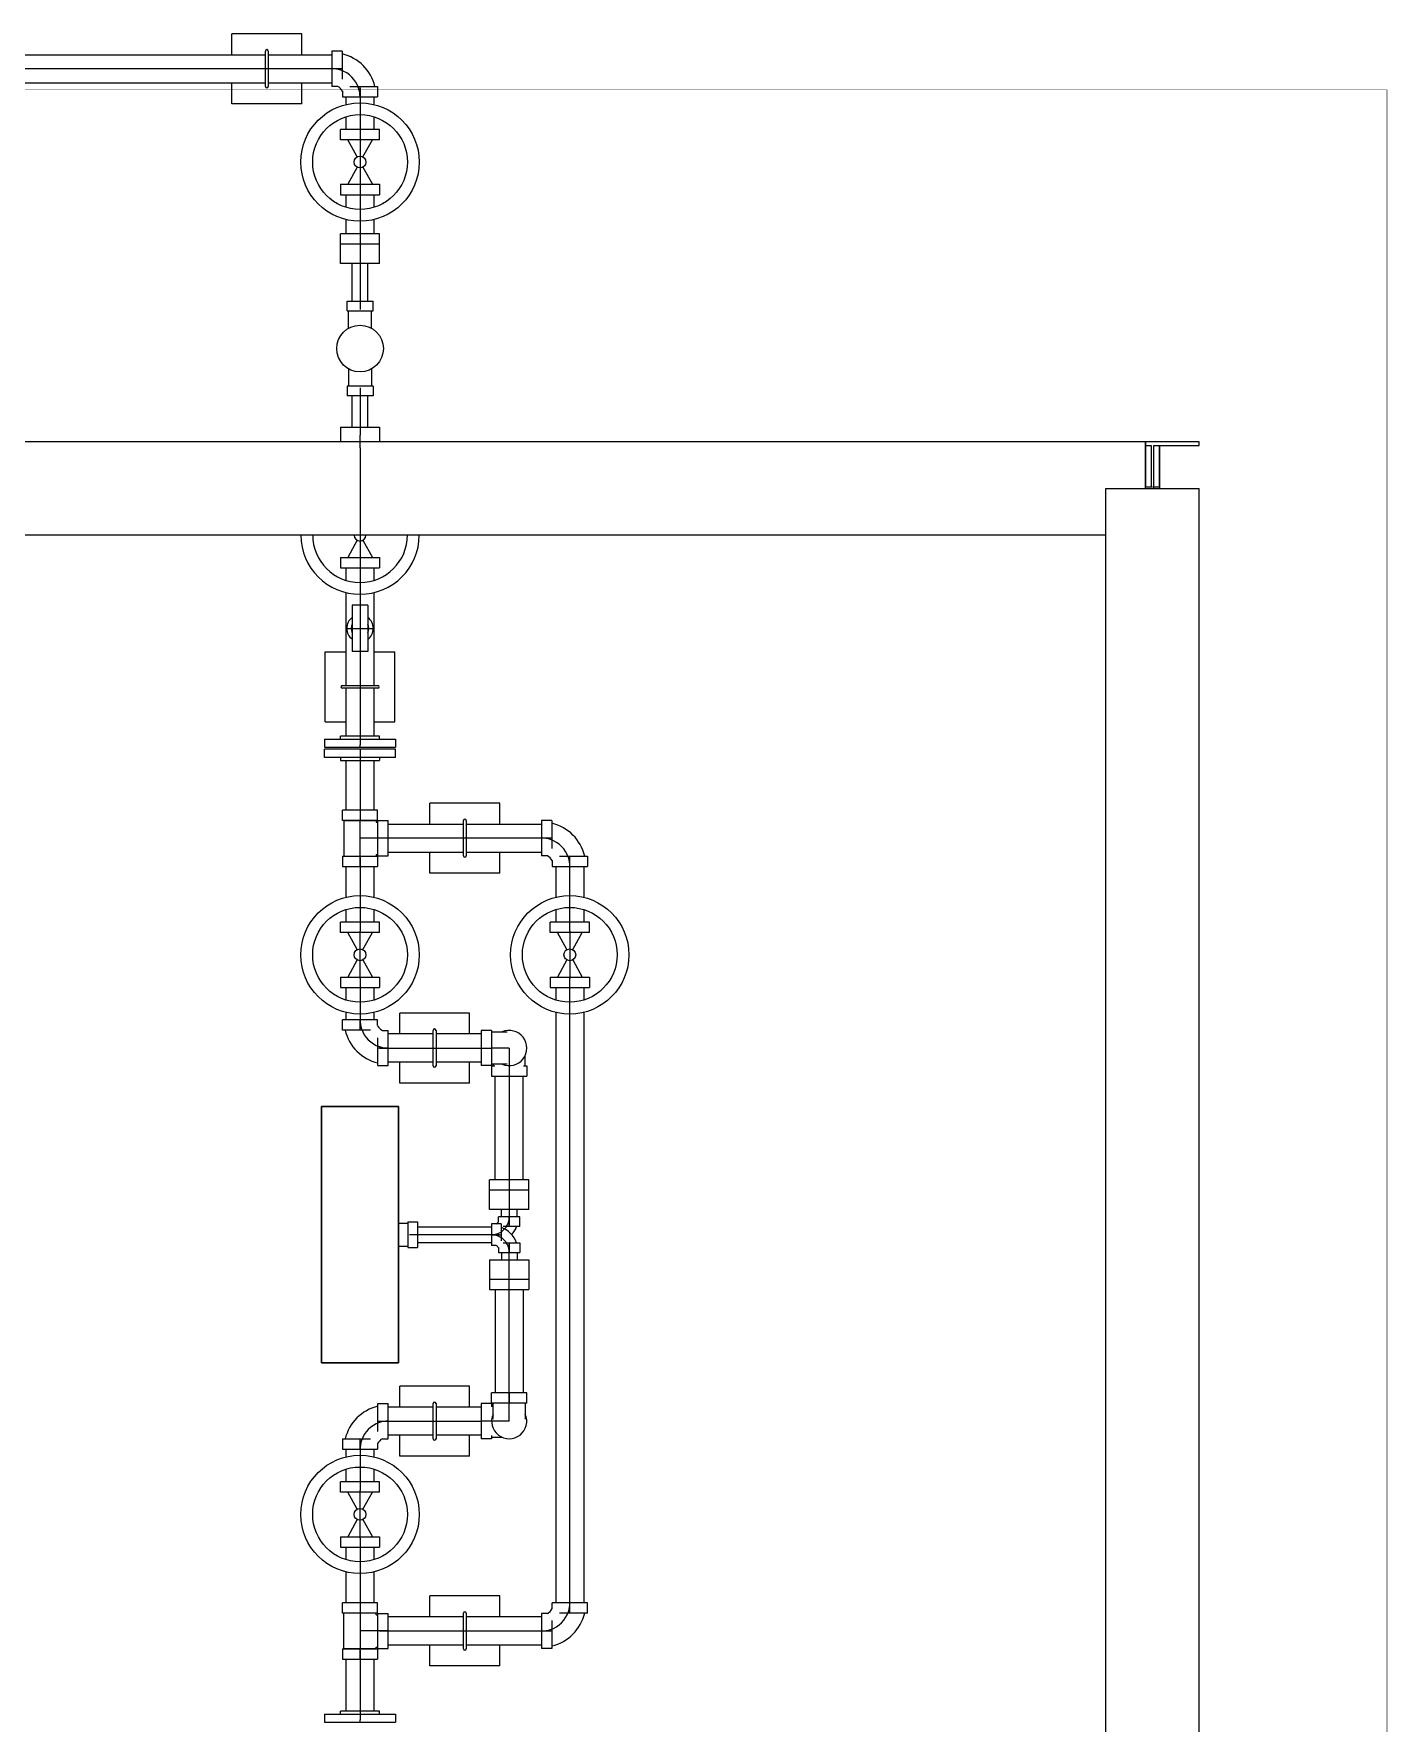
# Model space of a CAD drawing. Header units: inches. Extents: x 517790 to 538444, y 301815 to 302461.
# Drawn here: x 517920.616 to 517923.617, y 302311.199 to 302314.942 of the extents above; entities that cross this region are included whole.
import ezdxf

# ---------------------------------------------------------------- set-up
doc = ezdxf.new("R2010")
doc.units = ezdxf.units.IN
doc.header["$MEASUREMENT"] = 0
doc.layers.add('Layout', color=6, linetype='Continuous', lineweight=15)
doc.layers.add('硅胶总平面底图 工艺装置区', color=253, linetype='Continuous')

msp = doc.modelspace()

# ---------------------------------------------------------------- linework, layer by layer
at = {"layer": 'Layout', "color": 9, "const_width": 0.001}
msp.add_lwpolyline([(517923.6164, 302305.8183), (517923.6164, 302314.8182), (517917.6165, 302314.8182), (517917.6165, 302305.8183)], close=True, dxfattribs=at)
at = {"layer": '硅胶总平面底图 工艺装置区', "color": 253, "linetype": 'Continuous', "lineweight": -3}
for p, q in [((517921.2106, 302314.9424), (517921.0556, 302314.9424)), ((517921.0556, 302314.8961), (517921.0556, 302314.9424)), ((517921.2106, 302314.8961), (517921.2106, 302314.9424)), ((517921.13, 302314.8256), (517921.13, 302314.9042)), ((517921.1362, 302314.9042), (517921.1362, 302314.8256)), ((517921.2773, 302314.9039), (517921.2773, 302314.8259)), ((517921.3002, 302314.9039), (517921.2773, 302314.9039)), ((517921.3002, 302314.9039), (517921.3002, 302314.842)), ((517920.1622, 302314.8961), (517921.13, 302314.8961)), ((517921.13, 302314.8649), (517920.1622, 302314.8649)), ((517921.1362, 302314.8649), (517921.13, 302314.8649)), ((517921.1362, 302314.8961), (517921.2773, 302314.8961)), ((517921.2773, 302314.8649), (517921.1362, 302314.8649)), ((517921.297, 302314.8649), (517921.2773, 302314.8649)), ((517921.297, 302314.8649), (517921.2773, 302314.8649)), ((517921.3002, 302314.8649), (517921.297, 302314.8649)), ((517921.3002, 302314.8649), (517921.3002, 302314.8649)), ((517920.1622, 302314.8337), (517921.13, 302314.8337)), ((517921.0556, 302314.7874), (517921.0556, 302314.8337)), ((517921.1362, 302314.8337), (517921.2773, 302314.8337)), ((517921.2106, 302314.7874), (517921.2106, 302314.8337)), ((517921.2901, 302314.8259), (517921.2773, 302314.8259)), ((517921.3008, 302314.8153), (517921.3008, 302314.8024)), ((517921.3008, 302314.8024), (517921.3397, 302314.8024)), ((517921.3086, 302314.7857), (517921.3086, 302314.8024)), ((517921.3168, 302314.8254), (517921.3397, 302314.8254)), ((517921.3397, 302314.8221), (517921.3397, 302314.8254)), ((517921.3397, 302314.8254), (517921.3397, 302314.8254)), ((517921.3397, 302314.8254), (517921.3787, 302314.8254)), ((517921.3397, 302314.8221), (517921.3397, 302314.8024)), ((517921.3397, 302314.8024), (517921.3397, 302314.8221)), ((517921.3397, 302314.8024), (517921.3397, 302314.7895)), ((517921.3397, 302314.8024), (517921.3787, 302314.8024)), ((517921.3709, 302314.7857), (517921.3709, 302314.8024)), ((517921.3787, 302314.8254), (517921.3787, 302314.8024)), ((517921.2106, 302314.7874), (517921.0556, 302314.7874)), ((517921.3086, 302314.7306), (517921.3086, 302314.7585)), ((517921.3397, 302314.7895), (517921.3397, 302314.7632)), ((517921.3397, 302314.7632), (517921.3397, 302314.7306)), ((517921.3709, 302314.7306), (517921.3709, 302314.7585)), ((517921.3397, 302314.7306), (517921.2963, 302314.7306)), ((517921.2963, 302314.7076), (517921.2963, 302314.7306)), ((517921.3397, 302314.7306), (517921.3397, 302314.7109)), ((517921.3832, 302314.7306), (517921.3397, 302314.7306)), ((517921.3832, 302314.7076), (517921.3832, 302314.7306)), ((517921.3397, 302314.7076), (517921.2963, 302314.7076)), ((517921.3334, 302314.6697), (517921.3123, 302314.7076)), ((517921.3397, 302314.7109), (517921.3397, 302314.6056)), ((517921.3832, 302314.7076), (517921.3397, 302314.7076)), ((517921.3461, 302314.6697), (517921.3672, 302314.7076)), ((517921.3334, 302314.6468), (517921.3123, 302314.6089)), ((517921.3461, 302314.6468), (517921.3672, 302314.6089)), ((517921.2963, 302314.6089), (517921.3397, 302314.6089)), ((517921.2963, 302314.6089), (517921.2963, 302314.5859)), ((517921.3397, 302314.6089), (517921.3832, 302314.6089)), ((517921.3397, 302314.6056), (517921.3397, 302314.5859)), ((517921.3832, 302314.6089), (517921.3832, 302314.5859)), ((517921.2963, 302314.5859), (517921.3397, 302314.5859)), ((517921.3086, 302314.558), (517921.3086, 302314.5859)), ((517921.3397, 302314.5859), (517921.3832, 302314.5859)), ((517921.3397, 302314.5859), (517921.3397, 302314.5533)), ((517921.3709, 302314.558), (517921.3709, 302314.5859)), ((517921.3086, 302314.4991), (517921.3086, 302314.5308)), ((517921.3397, 302314.5533), (517921.3397, 302314.527)), ((517921.3709, 302314.4991), (517921.3709, 302314.5308)), ((517921.3397, 302314.4991), (517921.2963, 302314.4991)), ((517921.2963, 302314.4335), (517921.2963, 302314.4991)), ((517921.2963, 302314.4762), (517921.2963, 302314.4991)), ((517921.3397, 302314.527), (517921.3397, 302314.4991)), ((517921.3832, 302314.4991), (517921.3397, 302314.4991)), ((517921.3397, 302314.4991), (517921.3397, 302314.4795)), ((517921.3832, 302314.4335), (517921.3832, 302314.4991)), ((517921.3832, 302314.4762), (517921.3832, 302314.4991)), ((517921.3397, 302314.4762), (517921.2963, 302314.4762)), ((517921.3397, 302314.4795), (517921.3397, 302314.4516)), ((517921.3832, 302314.4762), (517921.3397, 302314.4762)), ((517921.3397, 302314.4335), (517921.2963, 302314.4335)), ((517921.3225, 302314.3498), (517921.3225, 302314.4335)), ((517921.3397, 302314.4516), (517921.3397, 302314.4335)), ((517921.3397, 302314.4335), (517921.3397, 302314.3498)), ((517921.3832, 302314.4335), (517921.3397, 302314.4335)), ((517921.357, 302314.3498), (517921.357, 302314.4335)), ((517921.311, 302314.3498), (517921.3685, 302314.3498)), ((517921.311, 302314.3284), (517921.311, 302314.3498)), ((517921.3397, 302314.3498), (517921.3397, 302314.3317)), ((517921.3685, 302314.3284), (517921.3685, 302314.3498)), ((517921.311, 302314.3284), (517921.3685, 302314.3284)), ((517921.3143, 302314.2899), (517921.3143, 302314.3284)), ((517921.3652, 302314.2899), (517921.3652, 302314.3284)), ((517921.3143, 302314.2), (517921.3143, 302314.1614)), ((517921.3652, 302314.2), (517921.3652, 302314.1614)), ((517921.3397, 302314.1614), (517921.311, 302314.1614)), ((517921.311, 302314.1614), (517921.311, 302314.1401)), ((517921.3685, 302314.1614), (517921.3397, 302314.1614)), ((517921.3397, 302314.1581), (517921.3397, 302314.1401)), ((517921.3685, 302314.1614), (517921.3685, 302314.1401)), ((517921.3397, 302314.1401), (517921.311, 302314.1401)), ((517921.3225, 302314.0711), (517921.3225, 302314.1401)), ((517921.3685, 302314.1401), (517921.3397, 302314.1401)), ((517921.3397, 302314.1401), (517921.3397, 302314.0711)), ((517921.357, 302314.0711), (517921.357, 302314.1401)), ((517921.2963, 302314.0711), (517921.3397, 302314.0711)), ((517921.2963, 302314.0711), (517921.2963, 302314.0382)), ((517921.3397, 302314.0711), (517921.3397, 302314.053)), ((517921.3397, 302314.0711), (517921.3832, 302314.0711)), ((517921.3397, 302314.0382), (517921.3397, 302314.053)), ((517921.3832, 302314.0711), (517921.3832, 302314.0382)), ((517923.0801, 302314.0382), (517917.9135, 302314.0382)), ((517921.3397, 302314.0251), (517921.3397, 302314.0382)), ((517921.3397, 302314.0251), (517921.3397, 302313.8842)), ((517923.0814, 302314.0382), (517923.0801, 302314.0382)), ((517923.0801, 302314.0382), (517923.0801, 302313.9349)), ((517923.1997, 302314.0382), (517923.0814, 302314.0382)), ((517923.0814, 302313.938), (517923.0814, 302314.0382)), ((517923.0814, 302314.03), (517923.0933, 302314.03)), ((517923.0933, 302314.03), (517923.0933, 302313.938)), ((517923.0995, 302313.9349), (517923.0995, 302314.03)), ((517923.0995, 302314.03), (517923.1997, 302314.03)), ((517923.1114, 302314.03), (517923.1114, 302313.938)), ((517923.1127, 302313.9349), (517923.1127, 302314.03)), ((517923.1997, 302314.03), (517923.1997, 302314.0382)), ((517922.9931, 302306.495), (517922.9931, 302313.9349)), ((517922.9931, 302313.9349), (517923.1997, 302313.9349)), ((517923.0964, 302313.938), (517923.0814, 302313.938)), ((517923.1114, 302313.938), (517923.0995, 302313.938)), ((517923.1997, 302306.495), (517923.1997, 302313.9349)), ((517921.3397, 302313.8842), (517921.3397, 302313.8316)), ((517922.9931, 302313.8316), (517917.9216, 302313.8316)), ((517921.3334, 302313.8201), (517921.3123, 302313.7822)), ((517921.3397, 302313.8316), (517921.3397, 302313.7789)), ((517921.3461, 302313.8201), (517921.3672, 302313.7822)), ((517921.2963, 302313.7822), (517921.3397, 302313.7822)), ((517921.2963, 302313.7822), (517921.2963, 302313.7593)), ((517921.3397, 302313.7822), (517921.3832, 302313.7822)), ((517921.3397, 302313.7789), (517921.3397, 302313.7593)), ((517921.3832, 302313.7822), (517921.3832, 302313.7593)), ((517921.2963, 302313.7593), (517921.3397, 302313.7593)), ((517921.3086, 302313.7313), (517921.3086, 302313.7593)), ((517921.3397, 302313.7593), (517921.3397, 302313.7266)), ((517921.3397, 302313.7593), (517921.3832, 302313.7593)), ((517921.3709, 302313.7313), (517921.3709, 302313.7593)), ((517921.3086, 302313.6249), (517921.3086, 302313.7041)), ((517921.3397, 302313.7266), (517921.3397, 302313.7004)), ((517921.3709, 302313.6249), (517921.3709, 302313.7041)), ((517921.3225, 302313.6766), (517921.3225, 302313.6249)), ((517921.3569, 302313.6766), (517921.3225, 302313.6766)), ((517921.3397, 302313.7004), (517921.3397, 302313.6766)), ((517921.3397, 302313.6766), (517921.3397, 302313.6249)), ((517921.3569, 302313.6766), (517921.3569, 302313.6249)), ((517921.3086, 302313.6249), (517921.3709, 302313.6249)), ((517921.3086, 302313.4984), (517921.3086, 302313.6249)), ((517921.3225, 302313.6249), (517921.3225, 302313.5733)), ((517921.3397, 302313.6249), (517921.3397, 302313.5733)), ((517921.3397, 302313.6249), (517921.3397, 302313.6249)), ((517921.3397, 302313.6249), (517921.3397, 302313.6249)), ((517921.3569, 302313.6249), (517921.3569, 302313.5733)), ((517921.3709, 302313.4984), (517921.3709, 302313.6249)), ((517921.2622, 302313.4178), (517921.2622, 302313.5728)), ((517921.2622, 302313.5728), (517921.3086, 302313.5728)), ((517921.3569, 302313.5733), (517921.3225, 302313.5733)), ((517921.3397, 302313.5733), (517921.3397, 302313.4984)), ((517921.3709, 302313.5728), (517921.4172, 302313.5728)), ((517921.4172, 302313.4178), (517921.4172, 302313.5728)), ((517921.3005, 302313.4984), (517921.379, 302313.4984)), ((517921.379, 302313.4922), (517921.3005, 302313.4922)), ((517921.3086, 302313.3863), (517921.3086, 302313.4922)), ((517921.3397, 302313.4984), (517921.3397, 302313.4922)), ((517921.3397, 302313.4922), (517921.3397, 302313.3863)), ((517921.3709, 302313.3863), (517921.3709, 302313.4922)), ((517921.2622, 302313.4178), (517921.3086, 302313.4178)), ((517921.3709, 302313.4178), (517921.4172, 302313.4178)), ((517921.261, 302313.3797), (517921.3397, 302313.3797)), ((517921.261, 302313.3797), (517921.261, 302313.3616)), ((517921.3397, 302313.3863), (517921.2963, 302313.3863)), ((517921.2963, 302313.3797), (517921.2963, 302313.3863)), ((517921.3397, 302313.3863), (517921.3397, 302313.3666)), ((517921.3832, 302313.3863), (517921.3397, 302313.3863)), ((517921.3397, 302313.3797), (517921.4185, 302313.3797)), ((517921.3832, 302313.3797), (517921.3832, 302313.3863)), ((517921.4185, 302313.3797), (517921.4185, 302313.3616)), ((517921.261, 302313.3616), (517921.3397, 302313.3616)), ((517921.3397, 302313.357), (517921.261, 302313.357)), ((517921.261, 302313.3389), (517921.261, 302313.357)), ((517921.3397, 302313.3389), (517921.261, 302313.3389)), ((517921.2963, 302313.3389), (517921.2963, 302313.3323)), ((517921.2963, 302313.3323), (517921.3397, 302313.3323)), ((517921.3086, 302313.2224), (517921.3086, 302313.3323)), ((517921.3397, 302313.3616), (517921.3397, 302313.3666)), ((517921.3397, 302313.3616), (517921.4185, 302313.3616)), ((517921.3397, 302313.357), (517921.3397, 302313.352)), ((517921.4185, 302313.357), (517921.3397, 302313.357)), ((517921.3397, 302313.352), (517921.3397, 302313.3323)), ((517921.4185, 302313.3389), (517921.3397, 302313.3389)), ((517921.3397, 302313.3323), (517921.3832, 302313.3323)), ((517921.3397, 302313.3323), (517921.3397, 302313.2224)), ((517921.3709, 302313.2224), (517921.3709, 302313.3323)), ((517921.3832, 302313.3389), (517921.3832, 302313.3323)), ((517921.4185, 302313.3389), (517921.4185, 302313.357)), ((517921.3787, 302313.2224), (517921.3008, 302313.2224)), ((517921.3008, 302313.1994), (517921.3008, 302313.2224)), ((517921.3397, 302313.2224), (517921.3397, 302313.2027)), ((517921.3397, 302313.2224), (517921.3397, 302313.2027)), ((517921.3787, 302313.1994), (517921.3787, 302313.2224)), ((517921.6497, 302313.2374), (517921.4947, 302313.2374)), ((517921.4947, 302313.1911), (517921.4947, 302313.2374)), ((517921.6497, 302313.1911), (517921.6497, 302313.2374)), ((517921.3787, 302313.1994), (517921.3008, 302313.1994)), ((517921.304, 302313.1994), (517921.3754, 302313.1994)), ((517921.304, 302313.1994), (517921.304, 302313.1204)), ((517921.3397, 302313.2027), (517921.3397, 302313.1994)), ((517921.3397, 302313.1204), (517921.3397, 302313.1994)), ((517921.3397, 302313.1994), (517921.3397, 302313.1994)), ((517921.3754, 302313.1994), (517921.3754, 302313.1956)), ((517921.3754, 302313.1956), (517921.3792, 302313.1956)), ((517921.3792, 302313.1599), (517921.3792, 302313.1989)), ((517921.3792, 302313.1989), (517921.4022, 302313.1989)), ((517921.4022, 302313.1599), (517921.4022, 302313.1989)), ((517921.4022, 302313.1911), (517921.5691, 302313.1911)), ((517921.5691, 302313.1207), (517921.5691, 302313.1992)), ((517921.5753, 302313.1992), (517921.5753, 302313.1207)), ((517921.5753, 302313.1911), (517921.7423, 302313.1911)), ((517921.7423, 302313.1989), (517921.7423, 302313.121)), ((517921.7652, 302313.1989), (517921.7423, 302313.1989)), ((517921.7652, 302313.1989), (517921.7652, 302313.137)), ((517921.3792, 302313.1599), (517921.3397, 302313.1599)), ((517921.3825, 302313.1599), (517921.3792, 302313.1599)), ((517921.3792, 302313.121), (517921.3792, 302313.1599)), ((517921.4022, 302313.1599), (517921.3825, 302313.1599)), ((517921.4022, 302313.1599), (517921.3825, 302313.1599)), ((517921.5691, 302313.1599), (517921.4022, 302313.1599)), ((517921.4022, 302313.121), (517921.4022, 302313.1599)), ((517921.5753, 302313.1599), (517921.5691, 302313.1599)), ((517921.7423, 302313.1599), (517921.5753, 302313.1599)), ((517921.762, 302313.1599), (517921.7423, 302313.1599)), ((517921.762, 302313.1599), (517921.7423, 302313.1599)), ((517921.7652, 302313.1599), (517921.762, 302313.1599)), ((517921.7652, 302313.1599), (517921.7652, 302313.1599)), ((517921.3008, 302313.1204), (517921.3787, 302313.1204)), ((517921.3008, 302313.1204), (517921.3008, 302313.0975)), ((517921.3397, 302313.1171), (517921.3397, 302313.1204)), ((517921.3397, 302313.0975), (517921.3397, 302313.1171)), ((517921.3397, 302313.1171), (517921.3397, 302313.0975)), ((517921.3754, 302313.1242), (517921.3754, 302313.1204)), ((517921.3754, 302313.1242), (517921.3792, 302313.1242)), ((517921.3787, 302313.1204), (517921.3787, 302313.0975)), ((517921.3792, 302313.121), (517921.4022, 302313.121)), ((517921.4022, 302313.1288), (517921.5691, 302313.1288)), ((517921.4947, 302313.0824), (517921.4947, 302313.1288)), ((517921.5753, 302313.1288), (517921.7423, 302313.1288)), ((517921.6497, 302313.0824), (517921.6497, 302313.1288)), ((517921.7551, 302313.121), (517921.7423, 302313.121)), ((517921.7658, 302313.1103), (517921.7658, 302313.0975)), ((517921.7818, 302313.1204), (517921.8047, 302313.1204)), ((517921.8047, 302313.1171), (517921.8047, 302313.1204)), ((517921.8047, 302313.1204), (517921.8047, 302313.1204)), ((517921.8047, 302313.1204), (517921.8437, 302313.1204)), ((517921.8047, 302313.0975), (517921.8047, 302313.1171)), ((517921.8047, 302313.0975), (517921.8047, 302313.1171)), ((517921.8437, 302313.1204), (517921.8437, 302313.0975)), ((517921.3008, 302313.0975), (517921.3787, 302313.0975)), ((517921.3086, 302313.0291), (517921.3086, 302313.0975)), ((517921.3397, 302313.0975), (517921.3397, 302313.0328)), ((517921.3709, 302313.0291), (517921.3709, 302313.0975)), ((517921.6497, 302313.0824), (517921.4947, 302313.0824)), ((517921.7658, 302313.0975), (517921.8047, 302313.0975)), ((517921.7736, 302313.0975), (517921.7736, 302313.0291)), ((517921.8047, 302313.0975), (517921.8437, 302313.0975)), ((517921.8047, 302313.0328), (517921.8047, 302313.0975)), ((517921.8359, 302313.0975), (517921.8359, 302313.0291)), ((517921.3397, 302313.0328), (517921.3397, 302313.0066)), ((517921.8047, 302313.0066), (517921.8047, 302313.0328)), ((517921.3086, 302312.9739), (517921.3086, 302313.0018)), ((517921.3397, 302313.0066), (517921.3397, 302312.9739)), ((517921.3709, 302312.9739), (517921.3709, 302313.0018)), ((517921.7736, 302313.0018), (517921.7736, 302312.9739)), ((517921.8047, 302312.9739), (517921.8047, 302313.0066)), ((517921.8359, 302313.0018), (517921.8359, 302312.9739)), ((517921.3397, 302312.9739), (517921.2963, 302312.9739)), ((517921.2963, 302312.951), (517921.2963, 302312.9739)), ((517921.3397, 302312.9739), (517921.3397, 302312.9542)), ((517921.3832, 302312.9739), (517921.3397, 302312.9739)), ((517921.3832, 302312.951), (517921.3832, 302312.9739)), ((517921.8047, 302312.9739), (517921.7613, 302312.9739)), ((517921.7613, 302312.951), (517921.7613, 302312.9739)), ((517921.8482, 302312.9739), (517921.8047, 302312.9739)), ((517921.8047, 302312.9542), (517921.8047, 302312.9739)), ((517921.8482, 302312.951), (517921.8482, 302312.9739)), ((517921.3397, 302312.951), (517921.2963, 302312.951)), ((517921.3334, 302312.9131), (517921.3123, 302312.951)), ((517921.3397, 302312.8489), (517921.3397, 302312.9542)), ((517921.3832, 302312.951), (517921.3397, 302312.951)), ((517921.3461, 302312.9131), (517921.3672, 302312.951)), ((517921.8047, 302312.951), (517921.7613, 302312.951)), ((517921.7984, 302312.9131), (517921.7773, 302312.951)), ((517921.8047, 302312.9542), (517921.8047, 302312.8489)), ((517921.8482, 302312.951), (517921.8047, 302312.951)), ((517921.8111, 302312.9131), (517921.8322, 302312.951)), ((517921.3334, 302312.8901), (517921.3123, 302312.8522)), ((517921.3461, 302312.8901), (517921.3672, 302312.8522)), ((517921.7984, 302312.8901), (517921.7773, 302312.8522)), ((517921.8111, 302312.8901), (517921.8322, 302312.8522)), ((517921.2963, 302312.8522), (517921.3397, 302312.8522)), ((517921.2963, 302312.8522), (517921.2963, 302312.8293)), ((517921.3397, 302312.8522), (517921.3832, 302312.8522)), ((517921.3397, 302312.8489), (517921.3397, 302312.8293)), ((517921.3832, 302312.8522), (517921.3832, 302312.8293)), ((517921.7613, 302312.8522), (517921.8047, 302312.8522)), ((517921.7613, 302312.8522), (517921.7613, 302312.8293)), ((517921.8047, 302312.8522), (517921.8482, 302312.8522)), ((517921.8047, 302312.8293), (517921.8047, 302312.8489)), ((517921.8482, 302312.8522), (517921.8482, 302312.8293)), ((517921.2963, 302312.8293), (517921.3397, 302312.8293)), ((517921.3086, 302312.8013), (517921.3086, 302312.8293)), ((517921.3397, 302312.8293), (517921.3397, 302312.7966)), ((517921.3397, 302312.8293), (517921.3832, 302312.8293)), ((517921.3709, 302312.8013), (517921.3709, 302312.8293)), ((517921.7613, 302312.8293), (517921.8047, 302312.8293)), ((517921.7736, 302312.8293), (517921.7736, 302312.8013)), ((517921.8047, 302312.8293), (517921.8482, 302312.8293)), ((517921.8047, 302312.7966), (517921.8047, 302312.8293)), ((517921.8359, 302312.8293), (517921.8359, 302312.8013)), ((517921.3086, 302312.7574), (517921.3086, 302312.7741)), ((517921.3397, 302312.7966), (517921.3397, 302312.7704)), ((517921.3397, 302312.7704), (517921.3397, 302312.7574)), ((517921.3709, 302312.7574), (517921.3709, 302312.7741)), ((517921.5826, 302312.7724), (517921.4276, 302312.7724)), ((517921.4276, 302312.7261), (517921.4276, 302312.7724)), ((517921.5826, 302312.7261), (517921.5826, 302312.7724)), ((517921.7736, 302312.7741), (517921.7736, 302311.4657)), ((517921.8047, 302312.7704), (517921.8047, 302312.7966)), ((517921.8047, 302311.4657), (517921.8047, 302312.7704)), ((517921.8359, 302312.7741), (517921.8359, 302311.4657)), ((517921.3787, 302312.7574), (517921.3008, 302312.7574)), ((517921.3008, 302312.7344), (517921.3008, 302312.7574)), ((517921.3627, 302312.7344), (517921.3008, 302312.7344)), ((517921.3397, 302312.7377), (517921.3397, 302312.7574)), ((517921.3397, 302312.7574), (517921.3397, 302312.7377)), ((517921.3397, 302312.7344), (517921.3397, 302312.7377)), ((517921.3397, 302312.7344), (517921.3397, 302312.7344)), ((517921.3787, 302312.7446), (517921.3787, 302312.7574)), ((517921.3894, 302312.7339), (517921.4022, 302312.7339)), ((517921.4022, 302312.656), (517921.4022, 302312.7339)), ((517921.502, 302312.6557), (517921.502, 302312.7342)), ((517921.5082, 302312.7342), (517921.5082, 302312.6557)), ((517921.6079, 302312.7339), (517921.6079, 302312.656)), ((517921.6309, 302312.7339), (517921.6079, 302312.7339)), ((517921.6309, 302312.7339), (517921.6309, 302312.656)), ((517921.3793, 302312.6949), (517921.3792, 302312.6949)), ((517921.3793, 302312.656), (517921.3793, 302312.7178)), ((517921.3825, 302312.6949), (517921.3793, 302312.6949)), ((517921.4022, 302312.6949), (517921.3825, 302312.6949)), ((517921.3825, 302312.6949), (517921.4022, 302312.6949)), ((517921.502, 302312.7261), (517921.4022, 302312.7261)), ((517921.4022, 302312.6949), (517921.502, 302312.6949)), ((517921.502, 302312.6949), (517921.5082, 302312.6949)), ((517921.6079, 302312.7261), (517921.5082, 302312.7261)), ((517921.5082, 302312.6949), (517921.6079, 302312.6949)), ((517921.6079, 302312.6949), (517921.6276, 302312.6949)), ((517921.6079, 302312.6949), (517921.6276, 302312.6949)), ((517921.6276, 302312.6949), (517921.6309, 302312.6949)), ((517921.6309, 302312.7306), (517921.666, 302312.7306)), ((517921.6309, 302312.6949), (517921.6309, 302312.6949)), ((517921.6704, 302312.6949), (517921.6309, 302312.6949)), ((517921.6704, 302312.6949), (517921.6704, 302312.656)), ((517921.3793, 302312.656), (517921.4022, 302312.656)), ((517921.502, 302312.6638), (517921.4022, 302312.6638)), ((517921.4276, 302312.6174), (517921.4276, 302312.6638)), ((517921.6079, 302312.6638), (517921.5082, 302312.6638)), ((517921.5826, 302312.6174), (517921.5826, 302312.6638)), ((517921.6309, 302312.656), (517921.6079, 302312.656)), ((517921.666, 302312.6592), (517921.6309, 302312.6592)), ((517921.6347, 302312.6592), (517921.6347, 302312.6554)), ((517921.6704, 302312.656), (517921.6704, 302312.6522)), ((517921.7061, 302312.6554), (517921.7061, 302312.6793)), ((517921.6314, 302312.6554), (517921.6389, 302312.6554)), ((517921.6314, 302312.6554), (517921.6314, 302312.6325)), ((517921.6314, 302312.6325), (517921.7094, 302312.6325)), ((517921.6392, 302312.4028), (517921.6392, 302312.6325)), ((517921.6704, 302312.6522), (517921.6704, 302312.6325)), ((517921.6704, 302312.6325), (517921.6704, 302312.4028)), ((517921.7016, 302312.4028), (517921.7016, 302312.6325)), ((517921.7019, 302312.6554), (517921.7094, 302312.6554)), ((517921.7094, 302312.6554), (517921.7094, 302312.6325)), ((517921.5826, 302312.6174), (517921.4276, 302312.6174)), ((517921.2545, 302312.5657), (517921.2545, 302311.9973)), ((517921.2545, 302311.9973), (517921.2545, 302312.5657)), ((517921.425, 302312.5657), (517921.2545, 302312.5657)), ((517921.2545, 302312.5657), (517921.425, 302312.5657)), ((517921.425, 302311.9973), (517921.425, 302312.5657)), ((517921.425, 302312.5657), (517921.425, 302311.9973)), ((517921.6704, 302312.4028), (517921.627, 302312.4028)), ((517921.627, 302312.3372), (517921.627, 302312.4028)), ((517921.627, 302312.3798), (517921.627, 302312.4028)), ((517921.6704, 302312.4028), (517921.6704, 302312.3831)), ((517921.7138, 302312.4028), (517921.6704, 302312.4028)), ((517921.7138, 302312.3372), (517921.7138, 302312.4028)), ((517921.7138, 302312.3798), (517921.7138, 302312.4028)), ((517921.6704, 302312.3798), (517921.627, 302312.3798)), ((517921.6704, 302312.3831), (517921.6704, 302312.3552)), ((517921.7138, 302312.3798), (517921.6704, 302312.3798)), ((517921.6704, 302312.3372), (517921.627, 302312.3372)), ((517921.6942, 302312.3208), (517921.6467, 302312.3208)), ((517921.6467, 302312.3101), (517921.6467, 302312.3208)), ((517921.6532, 302312.3208), (517921.6532, 302312.3372)), ((517921.6704, 302312.3552), (517921.6704, 302312.3372)), ((517921.6704, 302312.3372), (517921.6704, 302312.3208)), ((517921.7138, 302312.3372), (517921.6704, 302312.3372)), ((517921.6704, 302312.3208), (517921.6704, 302312.3027)), ((517921.6704, 302312.3027), (517921.6704, 302312.3208)), ((517921.6877, 302312.3208), (517921.6877, 302312.3372)), ((517921.6942, 302312.2995), (517921.6942, 302312.3208)), ((517921.425, 302312.3069), (517921.446, 302312.3069)), ((517921.446, 302312.3101), (517921.446, 302312.2814)), ((517921.446, 302312.3101), (517921.4673, 302312.3101)), ((517921.4673, 302312.3101), (517921.4673, 302312.2814)), ((517921.4673, 302312.2987), (517921.631, 302312.2987)), ((517921.631, 302312.3052), (517921.631, 302312.2576)), ((517921.6524, 302312.3052), (517921.631, 302312.3052)), ((517921.6524, 302312.3052), (517921.6524, 302312.2681)), ((517921.6942, 302312.2995), (517921.6571, 302312.2995)), ((517921.6704, 302312.2995), (517921.6704, 302312.3027)), ((517921.6704, 302312.2994), (517921.6704, 302312.2995)), ((517921.425, 302312.2559), (517921.446, 302312.2559)), ((517921.446, 302312.2814), (517921.446, 302312.2527)), ((517921.446, 302312.2527), (517921.4673, 302312.2527)), ((517921.4673, 302312.2814), (517921.4493, 302312.2814)), ((517921.4673, 302312.2814), (517921.4673, 302312.2527)), ((517921.631, 302312.2814), (517921.4673, 302312.2814)), ((517921.4673, 302312.2641), (517921.631, 302312.2641)), ((517921.631, 302312.2814), (517921.6491, 302312.2814)), ((517921.6491, 302312.2814), (517921.631, 302312.2814)), ((517921.6417, 302312.2576), (517921.631, 302312.2576)), ((517921.6467, 302312.2527), (517921.6467, 302312.242)), ((517921.6491, 302312.2814), (517921.6524, 302312.2814)), ((517921.6524, 302312.2814), (517921.6524, 302312.2814)), ((517921.6571, 302312.2633), (517921.6942, 302312.2633)), ((517921.6704, 302312.2634), (517921.6704, 302312.2633)), ((517921.6704, 302312.2633), (517921.6704, 302312.2601)), ((517921.6704, 302312.2601), (517921.6704, 302312.242)), ((517921.6704, 302312.242), (517921.6704, 302312.2601)), ((517921.6942, 302312.2633), (517921.6942, 302312.242)), ((517921.627, 302312.2256), (517921.6704, 302312.2256)), ((517921.627, 302312.2256), (517921.627, 302312.16)), ((517921.6467, 302312.242), (517921.6942, 302312.242)), ((517921.6532, 302312.242), (517921.6532, 302312.2256)), ((517921.6704, 302312.2256), (517921.6704, 302312.242)), ((517921.6704, 302312.2256), (517921.7138, 302312.2256)), ((517921.6704, 302312.2076), (517921.6704, 302312.2256)), ((517921.6704, 302312.1797), (517921.6704, 302312.2076)), ((517921.6877, 302312.242), (517921.6877, 302312.2256)), ((517921.7138, 302312.2256), (517921.7138, 302312.16)), ((517921.627, 302312.183), (517921.6704, 302312.183)), ((517921.627, 302312.183), (517921.627, 302312.16)), ((517921.6704, 302312.183), (517921.7138, 302312.183)), ((517921.6704, 302312.16), (517921.6704, 302312.1797)), ((517921.7138, 302312.183), (517921.7138, 302312.16)), ((517921.627, 302312.16), (517921.6704, 302312.16)), ((517921.6392, 302312.16), (517921.6392, 302311.9307)), ((517921.6704, 302311.9307), (517921.6704, 302312.16)), ((517921.6704, 302312.16), (517921.7138, 302312.16)), ((517921.7016, 302312.16), (517921.7016, 302311.9307)), ((517921.2545, 302311.9973), (517921.425, 302311.9973)), ((517921.425, 302311.9973), (517921.2545, 302311.9973)), ((517921.5826, 302311.9458), (517921.4276, 302311.9458)), ((517921.4276, 302311.8994), (517921.4276, 302311.9458)), ((517921.5826, 302311.8994), (517921.5826, 302311.9458)), ((517921.3793, 302311.8454), (517921.3793, 302311.9073)), ((517921.3793, 302311.9073), (517921.4022, 302311.9073)), ((517921.4022, 302311.8293), (517921.4022, 302311.9073)), ((517921.502, 302311.829), (517921.502, 302311.9075)), ((517921.5082, 302311.9075), (517921.5082, 302311.829)), ((517921.6079, 302311.9073), (517921.6079, 302311.8293)), ((517921.6309, 302311.9073), (517921.6079, 302311.9073)), ((517921.6309, 302311.9073), (517921.6309, 302311.8998)), ((517921.7094, 302311.9307), (517921.6314, 302311.9307)), ((517921.6314, 302311.9078), (517921.6314, 302311.9307)), ((517921.7094, 302311.9078), (517921.6314, 302311.9078)), ((517921.6347, 302311.8726), (517921.6347, 302311.9078)), ((517921.6704, 302311.9111), (517921.6704, 302311.9307)), ((517921.6704, 302311.9307), (517921.6704, 302311.9111)), ((517921.6704, 302311.9111), (517921.6704, 302311.9078)), ((517921.6704, 302311.9078), (517921.6704, 302311.9078)), ((517921.6704, 302311.8683), (517921.6704, 302311.9078)), ((517921.7061, 302311.9078), (517921.7061, 302311.8726)), ((517921.7094, 302311.9078), (517921.7094, 302311.9307)), ((517921.502, 302311.8994), (517921.4022, 302311.8994)), ((517921.6079, 302311.8994), (517921.5082, 302311.8994)), ((517921.6347, 302311.904), (517921.6309, 302311.904)), ((517921.3792, 302311.8683), (517921.3793, 302311.8683)), ((517921.3793, 302311.8683), (517921.3825, 302311.8683)), ((517921.3825, 302311.8683), (517921.4022, 302311.8683)), ((517921.3825, 302311.8683), (517921.4022, 302311.8683)), ((517921.4022, 302311.8683), (517921.502, 302311.8683)), ((517921.502, 302311.8371), (517921.4022, 302311.8371)), ((517921.4276, 302311.7908), (517921.4276, 302311.8371)), ((517921.502, 302311.8683), (517921.5082, 302311.8683)), ((517921.5082, 302311.8683), (517921.6079, 302311.8683)), ((517921.6079, 302311.8371), (517921.5082, 302311.8371)), ((517921.5826, 302311.7908), (517921.5826, 302311.8371)), ((517921.6276, 302311.8683), (517921.6079, 302311.8683)), ((517921.6314, 302311.8683), (517921.6276, 302311.8683)), ((517921.6309, 302311.8367), (517921.6309, 302311.8293)), ((517921.6309, 302311.8326), (517921.6548, 302311.8326)), ((517921.6704, 302311.8683), (517921.6314, 302311.8683)), ((517921.3008, 302311.8288), (517921.3627, 302311.8288)), ((517921.3008, 302311.8288), (517921.3008, 302311.8058)), ((517921.3008, 302311.8058), (517921.3787, 302311.8058)), ((517921.3086, 302311.7891), (517921.3086, 302311.8058)), ((517921.3397, 302311.8288), (517921.3397, 302311.8288)), ((517921.3397, 302311.8255), (517921.3397, 302311.8288)), ((517921.3397, 302311.8058), (517921.3397, 302311.8255)), ((517921.3397, 302311.8255), (517921.3397, 302311.8058)), ((517921.3397, 302311.8058), (517921.3397, 302311.7928)), ((517921.3709, 302311.7891), (517921.3709, 302311.8058)), ((517921.3787, 302311.8187), (517921.3787, 302311.8058)), ((517921.3894, 302311.8293), (517921.4022, 302311.8293)), ((517921.6309, 302311.8293), (517921.6079, 302311.8293)), ((517921.3086, 302311.7339), (517921.3086, 302311.7619)), ((517921.3397, 302311.7928), (517921.3397, 302311.7666)), ((517921.3397, 302311.7666), (517921.3397, 302311.7339)), ((517921.3709, 302311.7339), (517921.3709, 302311.7619)), ((517921.5826, 302311.7908), (517921.4276, 302311.7908)), ((517921.3397, 302311.7339), (517921.2963, 302311.7339)), ((517921.2963, 302311.711), (517921.2963, 302311.7339)), ((517921.3397, 302311.7339), (517921.3397, 302311.7143)), ((517921.3832, 302311.7339), (517921.3397, 302311.7339)), ((517921.3832, 302311.711), (517921.3832, 302311.7339)), ((517921.3397, 302311.711), (517921.2963, 302311.711)), ((517921.3334, 302311.6731), (517921.3123, 302311.711)), ((517921.3397, 302311.609), (517921.3397, 302311.7143)), ((517921.3832, 302311.711), (517921.3397, 302311.711)), ((517921.3461, 302311.6731), (517921.3672, 302311.711)), ((517921.3334, 302311.6501), (517921.3123, 302311.6122)), ((517921.3461, 302311.6501), (517921.3672, 302311.6122)), ((517921.2963, 302311.6122), (517921.3397, 302311.6122)), ((517921.2963, 302311.6122), (517921.2963, 302311.5893)), ((517921.3397, 302311.6122), (517921.3832, 302311.6122)), ((517921.3397, 302311.609), (517921.3397, 302311.5893)), ((517921.3832, 302311.6122), (517921.3832, 302311.5893)), ((517921.2963, 302311.5893), (517921.3397, 302311.5893)), ((517921.3086, 302311.5614), (517921.3086, 302311.5893)), ((517921.3397, 302311.5893), (517921.3397, 302311.5566)), ((517921.3397, 302311.5893), (517921.3832, 302311.5893)), ((517921.3709, 302311.5614), (517921.3709, 302311.5893)), ((517921.3086, 302311.4657), (517921.3086, 302311.5341)), ((517921.3397, 302311.5566), (517921.3397, 302311.5304)), ((517921.3709, 302311.4657), (517921.3709, 302311.5341)), ((517921.3397, 302311.5304), (517921.3397, 302311.4657)), ((517921.3787, 302311.4657), (517921.3008, 302311.4657)), ((517921.3008, 302311.4428), (517921.3008, 302311.4657)), ((517921.3397, 302311.4657), (517921.3397, 302311.4461)), ((517921.3397, 302311.4657), (517921.3397, 302311.4461)), ((517921.3787, 302311.4428), (517921.3787, 302311.4657)), ((517921.4947, 302311.4344), (517921.4947, 302311.4808)), ((517921.6497, 302311.4808), (517921.4947, 302311.4808)), ((517921.6497, 302311.4344), (517921.6497, 302311.4808)), ((517921.8437, 302311.4657), (517921.7658, 302311.4657)), ((517921.7658, 302311.4529), (517921.7658, 302311.4657)), ((517921.8047, 302311.4461), (517921.8047, 302311.4657)), ((517921.8047, 302311.4461), (517921.8047, 302311.4657)), ((517921.8437, 302311.4428), (517921.8437, 302311.4657)), ((517921.3787, 302311.4428), (517921.3008, 302311.4428)), ((517921.304, 302311.3638), (517921.304, 302311.4428)), ((517921.3397, 302311.4461), (517921.3397, 302311.4428)), ((517921.3397, 302311.4428), (517921.3397, 302311.3638)), ((517921.3754, 302311.439), (517921.3754, 302311.4428)), ((517921.3754, 302311.439), (517921.3792, 302311.439)), ((517921.3792, 302311.3643), (517921.3792, 302311.4423)), ((517921.3792, 302311.4423), (517921.4022, 302311.4423)), ((517921.4022, 302311.3643), (517921.4022, 302311.4423)), ((517921.5691, 302311.4344), (517921.4022, 302311.4344)), ((517921.5691, 302311.364), (517921.5691, 302311.4425)), ((517921.5753, 302311.4425), (517921.5753, 302311.364)), ((517921.7423, 302311.4344), (517921.5753, 302311.4344)), ((517921.7423, 302311.4423), (517921.7423, 302311.4033)), ((517921.7551, 302311.4423), (517921.7423, 302311.4423)), ((517921.7652, 302311.4262), (517921.7652, 302311.4033)), ((517921.8437, 302311.4428), (517921.7818, 302311.4428)), ((517921.8047, 302311.4428), (517921.8047, 302311.4461)), ((517921.8047, 302311.4428), (517921.8047, 302311.4428)), ((517921.3792, 302311.4033), (517921.3397, 302311.4033)), ((517921.3825, 302311.4033), (517921.3792, 302311.4033)), ((517921.3825, 302311.4033), (517921.4022, 302311.4033)), ((517921.4022, 302311.4033), (517921.3825, 302311.4033)), ((517921.4022, 302311.4033), (517921.5691, 302311.4033)), ((517921.5691, 302311.4033), (517921.5753, 302311.4033)), ((517921.5753, 302311.4033), (517921.7423, 302311.4033)), ((517921.7423, 302311.4033), (517921.762, 302311.4033)), ((517921.7423, 302311.4033), (517921.762, 302311.4033)), ((517921.7423, 302311.4033), (517921.7423, 302311.3643)), ((517921.762, 302311.4033), (517921.7652, 302311.4033)), ((517921.7652, 302311.4033), (517921.7652, 302311.4033)), ((517921.7652, 302311.4033), (517921.7652, 302311.3643)), ((517921.3008, 302311.3638), (517921.3787, 302311.3638)), ((517921.3008, 302311.3638), (517921.3008, 302311.3408)), ((517921.3754, 302311.3638), (517921.304, 302311.3638)), ((517921.3397, 302311.3638), (517921.3397, 302311.3638)), ((517921.3397, 302311.3605), (517921.3397, 302311.3638)), ((517921.3397, 302311.3605), (517921.3397, 302311.3408)), ((517921.3397, 302311.3408), (517921.3397, 302311.3605)), ((517921.3754, 302311.3638), (517921.3754, 302311.3676)), ((517921.3754, 302311.3676), (517921.3792, 302311.3676)), ((517921.3787, 302311.3638), (517921.3787, 302311.3408)), ((517921.3792, 302311.3643), (517921.4022, 302311.3643)), ((517921.5691, 302311.3721), (517921.4022, 302311.3721)), ((517921.4947, 302311.3258), (517921.4947, 302311.3721)), ((517921.7423, 302311.3721), (517921.5753, 302311.3721)), ((517921.6497, 302311.3258), (517921.6497, 302311.3721)), ((517921.7652, 302311.3643), (517921.7423, 302311.3643)), ((517921.3008, 302311.3408), (517921.3787, 302311.3408)), ((517921.3086, 302311.2259), (517921.3086, 302311.3408)), ((517921.3397, 302311.3408), (517921.3397, 302311.2259)), ((517921.3709, 302311.2259), (517921.3709, 302311.3408)), ((517921.6497, 302311.3258), (517921.4947, 302311.3258)), ((517921.261, 302311.2193), (517921.3397, 302311.2193)), ((517921.261, 302311.2193), (517921.261, 302311.2012)), ((517921.261, 302311.2012), (517921.3397, 302311.2012)), ((517921.3397, 302311.2259), (517921.2963, 302311.2259)), ((517921.2963, 302311.2193), (517921.2963, 302311.2259)), ((517921.3832, 302311.2259), (517921.3397, 302311.2259)), ((517921.3397, 302311.2259), (517921.3397, 302311.2062)), ((517921.3397, 302311.2193), (517921.4185, 302311.2193)), ((517921.3397, 302311.2012), (517921.3397, 302311.2062)), ((517921.3397, 302311.2012), (517921.4185, 302311.2012)), ((517921.3832, 302311.2193), (517921.3832, 302311.2259)), ((517921.4185, 302311.2193), (517921.4185, 302311.2012))]:
    msp.add_line(p, q, dxfattribs=at)
for centre, radius in [((517921.3397, 302314.6582), 0.1312), ((517921.3397, 302314.6582), 0.105), ((517921.3397, 302314.6582), 0.0131), ((517921.3397, 302314.2449), 0.0517), ((517921.3397, 302314.2449), 0.0517), ((517921.3397, 302312.9016), 0.1312), ((517921.8047, 302312.9016), 0.1312), ((517921.3397, 302312.9016), 0.105), ((517921.8047, 302312.9016), 0.105), ((517921.3397, 302312.9016), 0.0131), ((517921.8047, 302312.9016), 0.0131), ((517921.3397, 302311.6616), 0.1312), ((517921.3397, 302311.6616), 0.105), ((517921.3397, 302311.6616), 0.0131)]:
    msp.add_circle(centre, radius, dxfattribs=at)
for centre, radius, start, end in [((517921.1331, 302314.9042), 0.0031, 0, 180), ((517921.2773, 302314.8024), 0.0625, 71.6316, 90), ((517921.2773, 302314.8024), 0.0982, 13.524, 76.476), ((517921.2773, 302314.8024), 0.0625, 18.3684, 71.6316), ((517921.1331, 302314.8256), 0.0031, 180, 0), ((517921.2773, 302314.8024), 0.0268, 28.6636, 61.3364), ((517921.2773, 302314.8024), 0.0625, 0, 18.3684), ((517921.3397, 302313.8316), 0.1312, 180, 270), ((517921.3397, 302313.8316), 0.105, 180, 270), ((517921.3397, 302313.8316), 0.0131, 180, 270), ((517921.3397, 302313.8316), 0.0131, 270, 0), ((517921.3397, 302313.8316), 0.1312, 270, 0), ((517921.3397, 302313.8316), 0.105, 270, 0), ((517921.3397, 302313.6249), 0.0295, 125.6391, 234.3609), ((517921.3397, 302313.6249), 0.0197, 150.9287, 209.0713), ((517921.3397, 302313.6249), 0.0295, 305.6391, 54.3609), ((517921.3397, 302313.6249), 0.0197, 330.9287, 29.0713), ((517921.3005, 302313.4953), 0.0031, 90, 270), ((517921.379, 302313.4953), 0.0031, 270, 90), ((517921.5722, 302313.1992), 0.0031, 0, 180), ((517921.7423, 302313.0975), 0.0982, 13.524, 76.476), ((517921.7423, 302313.0975), 0.0625, 71.6316, 90), ((517921.7423, 302313.0975), 0.0625, 18.3684, 71.6316), ((517921.5722, 302313.1207), 0.0031, 180, 0), ((517921.7423, 302313.0975), 0.0268, 28.6636, 61.3364), ((517921.7423, 302313.0975), 0.0625, 0, 18.3684), ((517921.4022, 302312.7574), 0.0982, 193.524, 256.476), ((517921.4022, 302312.7574), 0.0625, 180, 198.3684), ((517921.4022, 302312.7574), 0.0625, 198.3684, 251.6316), ((517921.4022, 302312.7574), 0.0268, 208.6636, 241.3364), ((517921.5051, 302312.7342), 0.0031, 0, 180), ((517921.6704, 302312.6949), 0.039, 246.3231, 113.6769), ((517921.4022, 302312.7574), 0.0625, 251.6316, 270), ((517921.5051, 302312.6557), 0.0031, 180, 0), ((517921.631, 302312.3208), 0.0394, 332.7204, 0), ((517921.631, 302312.3208), 0.0394, 270, 317.7474), ((517921.631, 302312.3208), 0.0189, 304.2704, 325.7296), ((517921.631, 302312.242), 0.0598, 20.8662, 69.1338), ((517921.631, 302312.3208), 0.0394, 317.7474, 332.7204), ((517921.631, 302312.3208), 0.0598, 318.8605, 339.1338), ((517921.631, 302312.242), 0.0394, 62.7204, 90), ((517921.631, 302312.242), 0.0189, 34.2704, 55.7296), ((517921.631, 302312.242), 0.0394, 27.2796, 62.7204), ((517921.631, 302312.242), 0.0394, 0, 27.2796), ((517921.5051, 302311.9075), 0.0031, 0, 180), ((517921.4022, 302311.8058), 0.0982, 103.524, 166.476), ((517921.6704, 302311.8683), 0.039, 156.3231, 23.6769), ((517921.4022, 302311.8058), 0.0625, 108.3684, 161.6316), ((517921.4022, 302311.8058), 0.0625, 90, 108.3684), ((517921.4022, 302311.8058), 0.0625, 161.6316, 180), ((517921.4022, 302311.8058), 0.0268, 118.6636, 151.3364), ((517921.5051, 302311.829), 0.0031, 180, 0), ((517921.7423, 302311.4657), 0.0625, 341.6316, 0), ((517921.5722, 302311.4425), 0.0031, 0, 180), ((517921.7423, 302311.4657), 0.0268, 298.6636, 331.3364), ((517921.7423, 302311.4657), 0.0625, 288.3684, 341.6316), ((517921.7423, 302311.4657), 0.0982, 283.524, 346.476), ((517921.7423, 302311.4657), 0.0625, 270, 288.3684), ((517921.5722, 302311.364), 0.0031, 180, 0)]:
    msp.add_arc(centre, radius, start, end, dxfattribs=at)

doc.saveas('drawing.dxf')
